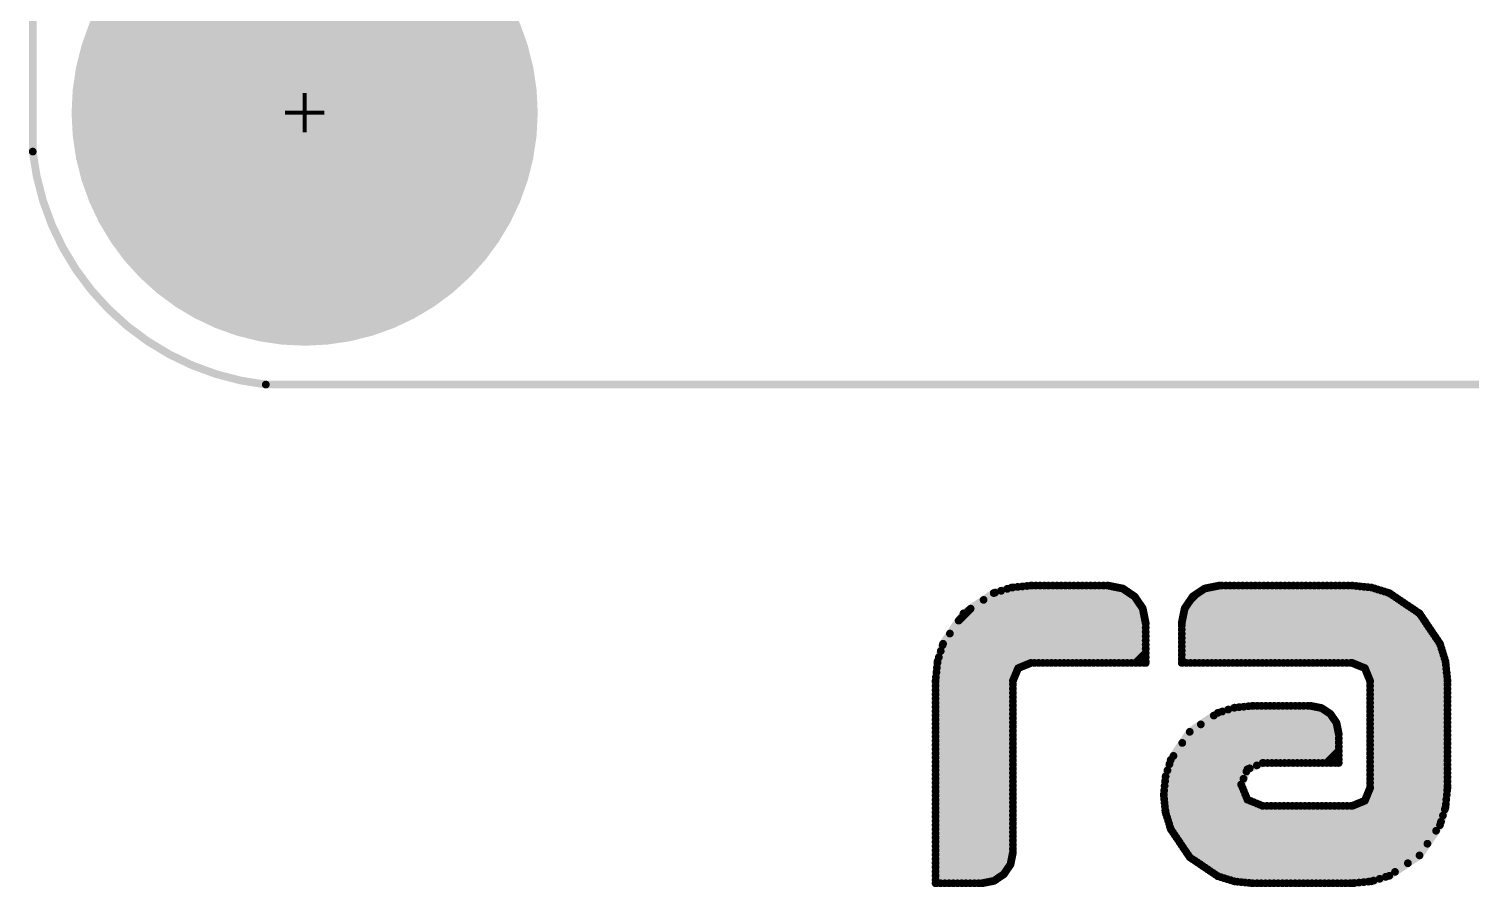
# Model space of a CAD drawing. Extents: x -4 to 157, y -7 to 87.
# Drawn here: x 76.39 to 94.95, y 25.05 to 36.11 of the extents above; entities that cross this region are included whole.
import ezdxf

# ---------------------------------------------------------------- set-up
doc = ezdxf.new("R2010")
doc.units = 0
for name, color, linetype in [('2D_LINE_126', 255, 'CONTINUOUS'), ('DRIL_PLTE_THRU_01', 3, 'CONTINUOUS'), ('DRIL_PLTE_THRU_02', 171, 'CONTINUOUS'), ('DRIL_PLTE_THRU_03', 222, 'CONTINUOUS'), ('DRIL_PLTE_THRU_04', 2, 'CONTINUOUS'), ('DRIL_SYMBOL', 254, 'CONTINUOUS'), ('PADS_BOT', 56, 'CONTINUOUS'), ('PADS_INNER', 96, 'CONTINUOUS'), ('PADS_TOP', 96, 'CONTINUOUS'), ('PART_TOP_2DLINE_126', 255, 'CONTINUOUS')]:
    doc.layers.add(name, color=color, linetype=linetype)

# ---------------------------------------------------------------- blocks, each defined once
blk = doc.blocks.new('SMOOTH_0$1')
at = {"const_width": 0.05}
blk.add_lwpolyline([(-0.025, 0, 1), (0.025, 0, 1)], format="xyb", close=True, dxfattribs=at)
blk = doc.blocks.new('DRAWING_13')
at = {"layer": '2D_LINE_126', "const_width": 0.1}
for points in [[(-0.597, 2.596), (0.64, 3.833)], [(-0.597, 2.542), (0.694, 3.833)], [(-0.597, 2.487), (0.748, 3.833)], [(-0.597, 2.433), (0.803, 3.833)], [(-0.597, 2.379), (0.857, 3.833)], [(-0.597, 2.325), (0.911, 3.833)], [(-0.597, 2.27), (0.966, 3.833)], [(-0.597, 2.216), (1.02, 3.833)], [(-0.597, 2.162), (1.074, 3.833)], [(-0.597, 2.107), (1.128, 3.833)], [(-0.597, 2.053), (1.183, 3.833)], [(-0.597, 1.999), (1.237, 3.833)], [(-0.597, 1.944), (1.291, 3.833)], [(-0.597, 1.89), (1.346, 3.833)], [(-0.597, 1.836), (1.4, 3.833)], [(-0.597, 1.781), (1.454, 3.833)], [(-0.597, 1.727), (1.509, 3.833)], [(-0.593, 2.655), (0.58, 3.828)], [(-0.586, 2.716), (0.52, 3.822)], [(-0.58, 2.776), (0.46, 3.816)], [(-0.574, 2.836), (0.399, 3.81)], [(-0.555, 2.91), (0.326, 3.791)], [(-0.531, 2.989), (0.247, 3.766)], [(-0.506, 3.067), (0.168, 3.742)], [(-0.238, 3.474), (0.151, 3.737)], [(0.151, 3.737), (0.382, 3.808)], [(0.382, 3.808), (0.629, 3.833)], [(0.523, 2.794), (1.563, 3.833)], [(0.616, 2.832), (1.617, 3.833)], [(0.629, 3.833), (1.624, 3.833)], [(0.676, 2.837), (1.664, 3.825)], [(0.73, 2.837), (1.709, 3.816)], [(0.784, 2.837), (1.754, 3.807)], [(0.839, 2.837), (1.799, 3.798)], [(0.893, 2.837), (1.835, 3.78)], [(0.947, 2.837), (1.868, 3.758)], [(1.001, 2.837), (1.9, 3.736)], [(1.056, 2.837), (1.933, 3.714)], [(1.11, 2.837), (1.965, 3.692)], [(1.624, 3.833), (1.812, 3.795)], [(1.812, 3.795), (1.965, 3.692)], [(1.965, 3.692), (2.069, 3.539)], [(2.571, 3.321), (3.084, 3.833)], [(2.571, 3.267), (3.138, 3.833)], [(2.571, 3.213), (3.192, 3.833)], [(2.571, 3.158), (3.246, 3.833)], [(2.571, 3.104), (3.301, 3.833)], [(2.571, 3.05), (3.355, 3.833)], [(2.571, 2.995), (3.409, 3.833)], [(2.571, 2.941), (3.464, 3.833)], [(2.571, 2.887), (3.518, 3.833)], [(2.576, 2.837), (3.572, 3.833)], [(2.578, 3.382), (3.023, 3.827)], [(2.591, 3.45), (2.955, 3.813)], [(2.605, 3.518), (2.887, 3.8)], [(2.713, 3.692), (2.609, 3.539)], [(2.631, 2.837), (3.627, 3.833)], [(2.685, 2.837), (3.681, 3.833)], [(2.687, 3.654), (2.751, 3.718)], [(2.866, 3.795), (2.713, 3.692)], [(2.739, 2.837), (3.735, 3.833)], [(2.794, 2.837), (3.79, 3.833)], [(2.848, 2.837), (3.844, 3.833)], [(3.054, 3.833), (2.866, 3.795)], [(2.902, 2.837), (3.898, 3.833)], [(2.957, 2.837), (3.952, 3.833)], [(3.011, 2.837), (4.007, 3.833)], [(4.765, 3.833), (3.054, 3.833)], [(3.065, 2.837), (4.061, 3.833)], [(3.119, 2.837), (4.115, 3.833)], [(3.174, 2.837), (4.17, 3.833)], [(3.228, 2.837), (4.224, 3.833)], [(3.282, 2.837), (4.278, 3.833)], [(3.337, 2.837), (4.333, 3.833)], [(3.391, 2.837), (4.387, 3.833)], [(3.445, 2.837), (4.441, 3.833)], [(3.5, 2.837), (4.495, 3.833)], [(3.554, 2.837), (4.55, 3.833)], [(3.608, 2.837), (4.604, 3.833)], [(3.663, 2.837), (4.658, 3.833)], [(3.717, 2.837), (4.713, 3.833)], [(3.771, 2.837), (4.767, 3.833)], [(3.825, 2.837), (4.816, 3.828)], [(3.88, 2.837), (4.865, 3.823)], [(3.934, 2.837), (4.915, 3.818)], [(3.988, 2.837), (4.964, 3.813)], [(4.043, 2.837), (5.013, 3.808)], [(4.097, 2.837), (5.055, 3.795)], [(4.151, 2.837), (5.096, 3.782)], [(4.206, 2.837), (5.138, 3.769)], [(4.26, 2.837), (5.179, 3.757)], [(4.314, 2.837), (5.22, 3.744)], [(4.369, 2.837), (5.258, 3.726)], [(4.423, 2.837), (5.29, 3.705)], [(4.477, 2.837), (5.322, 3.683)], [(5.012, 3.808), (4.765, 3.833)], [(5.242, 3.737), (5.012, 3.808)], [(5.632, 3.474), (5.242, 3.737)], [(-0.413, 3.215), (0.021, 3.649)], [(-0.3, 3.382), (-0.146, 3.536)], [(1.164, 2.837), (1.987, 3.66)], [(1.219, 2.837), (2.009, 3.627)], [(1.273, 2.837), (2.031, 3.595)], [(1.327, 2.837), (2.053, 3.563)], [(1.382, 2.837), (2.071, 3.527)], [(1.436, 2.837), (2.08, 3.482)], [(2.069, 3.539), (2.107, 3.351)], [(2.609, 3.539), (2.571, 3.351)], [(4.531, 2.837), (5.355, 3.661)], [(4.586, 2.837), (5.387, 3.639)], [(4.64, 2.837), (5.42, 3.617)], [(4.694, 2.837), (5.452, 3.595)], [(4.749, 2.837), (5.485, 3.573)], [(4.792, 2.826), (5.517, 3.552)], [(4.83, 2.81), (5.55, 3.53)], [(4.869, 2.794), (5.582, 3.508)], [(4.907, 2.779), (5.614, 3.486)], [(-0.501, 3.084), (-0.238, 3.474)], [(1.49, 2.837), (2.089, 3.436)], [(1.545, 2.837), (2.098, 3.391)], [(1.599, 2.837), (2.107, 3.345)], [(2.107, 3.351), (2.107, 2.837)], [(2.571, 3.351), (2.571, 2.837)], [(4.935, 2.752), (5.642, 3.459)], [(4.951, 2.714), (5.664, 3.427)], [(4.967, 2.675), (5.686, 3.394)], [(4.983, 2.637), (5.708, 3.362)], [(4.995, 2.595), (5.729, 3.329)], [(4.995, 2.541), (5.751, 3.297)], [(5.895, 3.084), (5.632, 3.474)], [(1.653, 2.837), (2.107, 3.291)], [(1.707, 2.837), (2.107, 3.236)], [(1.762, 2.837), (2.107, 3.182)], [(1.816, 2.837), (2.107, 3.128)], [(4.995, 2.487), (5.773, 3.265)], [(4.995, 2.432), (5.795, 3.232)], [(4.995, 2.378), (5.817, 3.2)], [(4.995, 2.324), (5.839, 3.167)], [(4.995, 2.269), (5.861, 3.135)], [(-0.573, 2.854), (-0.501, 3.084)], [(1.87, 2.837), (2.107, 3.074)], [(1.925, 2.837), (2.107, 3.019)], [(1.979, 2.837), (2.107, 2.965)], [(4.995, 2.215), (5.883, 3.102)], [(4.995, 2.161), (5.9, 3.066)], [(4.995, 2.107), (5.913, 3.025)], [(4.995, 2.052), (5.926, 2.983)], [(4.995, 1.998), (5.939, 2.942)], [(5.966, 2.854), (5.895, 3.084)], [(-0.597, 2.607), (-0.573, 2.854)], [(0.466, 2.77), (0.398, 2.607)], [(0.629, 2.837), (0.466, 2.77)], [(2.107, 2.837), (0.629, 2.837)], [(2.033, 2.837), (2.107, 2.911)], [(2.088, 2.837), (2.107, 2.856)], [(2.571, 2.837), (4.765, 2.837)], [(4.765, 2.837), (4.928, 2.77)], [(4.928, 2.77), (4.995, 2.607)], [(4.995, 1.944), (5.952, 2.9)], [(4.995, 1.889), (5.965, 2.859)], [(4.995, 1.835), (5.971, 2.81)], [(4.995, 1.781), (5.976, 2.761)], [(5.991, 2.607), (5.966, 2.854)], [(-0.597, 1.673), (0.442, 2.712)], [(-0.597, 1.619), (0.404, 2.62)], [(-0.597, 0), (-0.597, 2.607)], [(-0.597, 1.564), (0.398, 2.56)], [(0.398, 2.607), (0.398, 0.398)], [(4.995, 1.726), (5.981, 2.712)], [(4.995, 1.672), (5.986, 2.662)], [(4.995, 1.618), (5.991, 2.613)], [(4.995, 2.607), (4.995, 1.226)], [(4.995, 1.563), (5.991, 2.559)], [(5.991, 1.226), (5.991, 2.607)], [(-0.597, 1.51), (0.398, 2.506)], [(-0.597, 1.456), (0.398, 2.451)], [(-0.597, 1.401), (0.398, 2.397)], [(4.995, 1.509), (5.991, 2.505)], [(4.995, 1.455), (5.991, 2.451)], [(4.995, 1.401), (5.991, 2.396)], [(-0.597, 1.347), (0.398, 2.343)], [(-0.597, 1.293), (0.398, 2.289)], [(-0.597, 1.238), (0.398, 2.234)], [(-0.597, 1.184), (0.398, 2.18)], [(2.34, 1.135), (3.49, 2.284)], [(2.345, 1.086), (3.544, 2.284)], [(2.345, 1.194), (3.43, 2.279)], [(2.35, 1.036), (3.598, 2.284)], [(2.351, 1.254), (3.37, 2.273)], [(2.355, 0.987), (3.653, 2.284)], [(2.357, 1.315), (3.309, 2.267)], [(2.36, 0.938), (3.707, 2.284)], [(2.364, 1.376), (3.248, 2.26)], [(2.369, 0.892), (3.761, 2.284)], [(2.382, 0.851), (3.816, 2.284)], [(2.388, 1.454), (3.169, 2.236)], [(2.395, 0.809), (3.87, 2.284)], [(2.408, 0.768), (3.924, 2.284)], [(2.413, 1.533), (3.091, 2.211)], [(2.42, 0.726), (3.978, 2.284)], [(2.436, 0.688), (4.033, 2.284)], [(2.458, 0.655), (4.087, 2.284)], [(2.48, 0.623), (4.141, 2.284)], [(2.502, 0.59), (4.196, 2.284)], [(3.037, 2.195), (2.674, 1.95)], [(3.251, 2.261), (3.037, 2.195)], [(3.482, 2.284), (3.251, 2.261)], [(3.446, 1.48), (4.247, 2.281)], [(4.231, 2.284), (3.482, 2.284)], [(3.538, 1.518), (4.292, 2.272)], [(3.623, 1.549), (4.337, 2.263)], [(3.677, 1.549), (4.379, 2.251)], [(3.732, 1.549), (4.412, 2.229)], [(3.786, 1.549), (4.444, 2.207)], [(3.84, 1.549), (4.476, 2.185)], [(4.371, 2.256), (4.231, 2.284)], [(4.486, 2.179), (4.371, 2.256)], [(4.563, 2.064), (4.486, 2.179)], [(4.965, 1.153), (5.991, 2.179)], [(4.995, 1.346), (5.991, 2.342)], [(4.995, 1.292), (5.991, 2.288)], [(4.995, 1.238), (5.991, 2.233)], [(-0.597, 1.13), (0.398, 2.126)], [(-0.597, 1.075), (0.398, 2.071)], [(-0.597, 1.021), (0.398, 2.017)], [(2.465, 1.64), (2.984, 2.159)], [(2.578, 1.807), (2.817, 2.046)], [(3.867, 0), (5.991, 2.125)], [(3.895, 1.549), (4.501, 2.156)], [(3.921, 0), (5.991, 2.071)], [(3.949, 1.549), (4.523, 2.123)], [(3.975, 0), (5.991, 2.016)], [(4.003, 1.549), (4.545, 2.091)], [(4.058, 1.549), (4.565, 2.056)], [(4.112, 1.549), (4.574, 2.011)], [(4.592, 1.923), (4.563, 2.064)], [(-0.597, 0.967), (0.398, 1.963)], [(-0.597, 0.913), (0.398, 1.908)], [(-0.597, 0.858), (0.398, 1.854)], [(2.674, 1.95), (2.429, 1.587)], [(4.029, 0), (5.991, 1.962)], [(4.084, 0), (5.991, 1.908)], [(4.138, 0), (5.991, 1.853)], [(4.166, 1.549), (4.583, 1.966)], [(4.221, 1.549), (4.592, 1.92)], [(4.275, 1.549), (4.592, 1.866)], [(4.329, 1.549), (4.592, 1.812)], [(4.592, 1.549), (4.592, 1.923)], [(-0.597, 0.804), (0.398, 1.8)], [(-0.597, 0.75), (0.398, 1.745)], [(-0.597, 0.695), (0.398, 1.691)], [(-0.597, 0.641), (0.398, 1.637)], [(4.192, 0), (5.991, 1.799)], [(4.247, 0), (5.991, 1.745)], [(4.301, 0), (5.991, 1.69)], [(4.355, 0), (5.991, 1.636)], [(4.383, 1.549), (4.592, 1.757)], [(4.438, 1.549), (4.592, 1.703)], [(4.492, 1.549), (4.592, 1.649)], [(-0.597, 0.587), (0.398, 1.583)], [(-0.597, 0.532), (0.398, 1.528)], [(-0.597, 0.478), (0.398, 1.474)], [(2.429, 1.587), (2.363, 1.373)], [(2.524, 0.558), (3.404, 1.439)], [(3.335, 1.273), (3.416, 1.468)], [(3.416, 1.468), (3.612, 1.549)], [(3.612, 1.549), (4.592, 1.549)], [(4.409, 0), (5.991, 1.582)], [(4.464, 0), (5.991, 1.528)], [(4.518, 0), (5.991, 1.473)], [(4.546, 1.549), (4.592, 1.594)], [(-0.597, 0.424), (0.398, 1.42)], [(-0.597, 0.369), (0.398, 1.365)], [(-0.597, 0.315), (0.398, 1.311)], [(-0.597, 0.261), (0.398, 1.257)], [(2.363, 1.373), (2.34, 1.142)], [(2.545, 0.526), (3.366, 1.346)], [(2.567, 0.493), (3.339, 1.265)], [(3.416, 1.077), (3.335, 1.273)], [(4.572, 0), (5.991, 1.419)], [(4.627, 0), (5.991, 1.365)], [(4.681, 0), (5.991, 1.31)], [(4.735, 0), (5.991, 1.256)], [(-0.597, 0.207), (0.398, 1.202)], [(-0.597, 0.152), (0.398, 1.148)], [(-0.597, 0.098), (0.398, 1.094)], [(2.34, 1.142), (2.363, 0.912)], [(2.589, 0.461), (3.355, 1.226)], [(2.611, 0.428), (3.371, 1.188)], [(2.633, 0.396), (3.386, 1.149)], [(2.655, 0.363), (3.402, 1.111)], [(2.678, 0.332), (3.421, 1.075)], [(3.612, 0.996), (3.416, 1.077)], [(4.792, 0.003), (5.988, 1.199)], [(4.853, 0.009), (5.982, 1.139)], [(4.913, 0.015), (5.976, 1.078)], [(4.995, 1.226), (4.928, 1.063)], [(5.966, 0.979), (5.991, 1.226)], [(-0.597, 0.044), (0.398, 1.04)], [(-0.587, 0), (0.398, 0.985)], [(-0.533, 0), (0.398, 0.931)], [(2.363, 0.912), (2.429, 0.698)], [(2.71, 0.31), (3.459, 1.059)], [(2.743, 0.289), (3.498, 1.043)], [(2.775, 0.267), (3.536, 1.027)], [(2.808, 0.245), (3.574, 1.012)], [(2.84, 0.223), (3.613, 0.996)], [(2.873, 0.201), (3.667, 0.996)], [(2.905, 0.179), (3.722, 0.996)], [(2.937, 0.157), (3.776, 0.996)], [(2.97, 0.135), (3.83, 0.996)], [(3.002, 0.114), (3.885, 0.996)], [(3.035, 0.092), (3.939, 0.996)], [(3.076, 0.078), (3.993, 0.996)], [(3.117, 0.065), (4.048, 0.996)], [(3.158, 0.052), (4.102, 0.996)], [(3.2, 0.04), (4.156, 0.996)], [(3.241, 0.027), (4.211, 0.996)], [(3.289, 0.02), (4.265, 0.996)], [(3.338, 0.015), (4.319, 0.996)], [(3.387, 0.01), (4.373, 0.996)], [(3.437, 0.005), (4.428, 0.996)], [(3.486, 0), (4.482, 0.996)], [(3.541, 0), (4.536, 0.996)], [(3.595, 0), (4.591, 0.996)], [(4.765, 0.996), (3.612, 0.996)], [(3.649, 0), (4.645, 0.996)], [(3.704, 0), (4.699, 0.996)], [(3.758, 0), (4.754, 0.996)], [(3.812, 0), (4.838, 1.026)], [(4.928, 1.063), (4.765, 0.996)], [(4.974, 0.021), (5.97, 1.018)], [(5.041, 0.034), (5.957, 0.951)], [(5.895, 0.749), (5.966, 0.979)], [(-0.478, 0), (0.398, 0.877)], [(-0.424, 0), (0.398, 0.822)], [(-0.37, 0), (0.398, 0.768)], [(-0.315, 0), (0.398, 0.714)], [(2.429, 0.698), (2.674, 0.335)], [(5.119, 0.058), (5.933, 0.872)], [(5.198, 0.083), (5.908, 0.793)], [(5.632, 0.359), (5.895, 0.749)], [(-0.261, 0), (0.398, 0.659)], [(-0.207, 0), (0.398, 0.605)], [(-0.152, 0), (0.398, 0.551)], [(5.316, 0.146), (5.845, 0.676)], [(5.482, 0.258), (5.733, 0.509)], [(-0.098, 0), (0.398, 0.496)], [(-0.044, 0), (0.398, 0.442)], [(0.013, 0.003), (0.396, 0.385)], [(0.398, 0.398), (0.367, 0.243)], [(2.674, 0.335), (3.037, 0.09)], [(5.242, 0.096), (5.632, 0.359)], [(0.081, 0.016), (0.382, 0.317)], [(0.149, 0.03), (0.368, 0.249)], [(0.367, 0.243), (0.282, 0.117)], [(0, 0), (-0.597, 0)], [(0.155, 0.031), (0, 0)], [(0.282, 0.117), (0.155, 0.031)], [(3.037, 0.09), (3.251, 0.024)], [(3.251, 0.024), (3.481, 0)], [(3.481, 0), (4.765, 0)], [(4.765, 0), (5.012, 0.025)], [(5.012, 0.025), (5.242, 0.096)]]:
    blk.add_lwpolyline(points, dxfattribs=at)
at = {"layer": '2D_LINE_126'}
for p in [(0.151, 3.737), (0.151, 3.737), (0.168, 3.742), (0.247, 3.766), (0.326, 3.791), (0.382, 3.808), (0.382, 3.808), (0.399, 3.81), (0.46, 3.816), (0.52, 3.822), (0.58, 3.828), (0.629, 3.833), (0.629, 3.833), (0.64, 3.833), (0.694, 3.833), (0.748, 3.833), (0.803, 3.833), (0.857, 3.833), (0.911, 3.833), (0.966, 3.833), (1.02, 3.833), (1.074, 3.833), (1.128, 3.833), (1.183, 3.833), (1.237, 3.833), (1.291, 3.833), (1.346, 3.833), (1.4, 3.833), (1.454, 3.833), (1.509, 3.833), (1.563, 3.833), (1.617, 3.833), (1.624, 3.833), (1.624, 3.833), (1.664, 3.825), (1.709, 3.816), (1.754, 3.807), (1.799, 3.798), (1.812, 3.795), (1.812, 3.795), (1.835, 3.78), (1.868, 3.758), (1.9, 3.736), (1.933, 3.714), (1.965, 3.692), (1.965, 3.692), (1.965, 3.692), (2.713, 3.692), (2.713, 3.692), (2.751, 3.718), (2.866, 3.795), (2.866, 3.795), (2.887, 3.8), (2.955, 3.813), (3.023, 3.827), (3.054, 3.833), (3.054, 3.833), (3.084, 3.833), (3.138, 3.833), (3.192, 3.833), (3.246, 3.833), (3.301, 3.833), (3.355, 3.833), (3.409, 3.833), (3.464, 3.833), (3.518, 3.833), (3.572, 3.833), (3.627, 3.833), (3.681, 3.833), (3.735, 3.833), (3.79, 3.833), (3.844, 3.833), (3.898, 3.833), (3.952, 3.833), (4.007, 3.833), (4.061, 3.833), (4.115, 3.833), (4.17, 3.833), (4.224, 3.833), (4.278, 3.833), (4.333, 3.833), (4.387, 3.833), (4.441, 3.833), (4.495, 3.833), (4.55, 3.833), (4.604, 3.833), (4.658, 3.833), (4.713, 3.833), (4.765, 3.833), (4.765, 3.833), (4.767, 3.833), (4.816, 3.828), (4.865, 3.823), (4.915, 3.818), (4.964, 3.813), (5.012, 3.808), (5.012, 3.808), (5.013, 3.808), (5.055, 3.795), (5.096, 3.782), (5.138, 3.769), (5.179, 3.757), (5.22, 3.744), (5.242, 3.737), (5.242, 3.737), (5.258, 3.726), (5.29, 3.705), (5.322, 3.683), (-0.146, 3.536), (0.021, 3.649), (1.987, 3.66), (2.009, 3.627), (2.031, 3.595), (2.053, 3.563), (2.069, 3.539), (2.069, 3.539), (2.071, 3.527), (2.08, 3.482), (2.605, 3.518), (2.609, 3.539), (2.609, 3.539), (2.687, 3.654), (5.355, 3.661), (5.387, 3.639), (5.42, 3.617), (5.452, 3.595), (5.485, 3.573), (5.517, 3.552), (5.55, 3.53), (5.582, 3.508), (5.614, 3.486), (-0.3, 3.382), (-0.238, 3.474), (-0.238, 3.474), (2.089, 3.436), (2.098, 3.391), (2.107, 3.351), (2.107, 3.351), (2.107, 3.345), (2.571, 3.351), (2.571, 3.351), (2.571, 3.321), (2.578, 3.382), (2.591, 3.45), (5.632, 3.474), (5.632, 3.474), (5.642, 3.459), (5.664, 3.427), (5.686, 3.394), (5.708, 3.362), (5.729, 3.329), (5.751, 3.297), (-0.413, 3.215), (2.107, 3.291), (2.107, 3.236), (2.107, 3.182), (2.107, 3.128), (2.571, 3.267), (2.571, 3.213), (2.571, 3.158), (5.773, 3.265), (5.795, 3.232), (5.817, 3.2), (5.839, 3.167), (5.861, 3.135), (-0.531, 2.989), (-0.506, 3.067), (-0.501, 3.084), (-0.501, 3.084), (2.107, 3.074), (2.107, 3.019), (2.107, 2.965), (2.571, 3.104), (2.571, 3.05), (2.571, 2.995), (2.571, 2.941), (5.883, 3.102), (5.895, 3.084), (5.895, 3.084), (5.9, 3.066), (5.913, 3.025), (5.926, 2.983), (5.939, 2.942), (-0.58, 2.776), (-0.574, 2.836), (-0.573, 2.854), (-0.573, 2.854), (-0.555, 2.91), (0.466, 2.77), (0.466, 2.77), (0.523, 2.794), (0.616, 2.832), (0.629, 2.837), (0.629, 2.837), (0.676, 2.837), (0.73, 2.837), (0.784, 2.837), (0.839, 2.837), (0.893, 2.837), (0.947, 2.837), (1.001, 2.837), (1.056, 2.837), (1.11, 2.837), (1.164, 2.837), (1.219, 2.837), (1.273, 2.837), (1.327, 2.837), (1.382, 2.837), (1.436, 2.837), (1.49, 2.837), (1.545, 2.837), (1.599, 2.837), (1.653, 2.837), (1.707, 2.837), (1.762, 2.837), (1.816, 2.837), (1.87, 2.837), (1.925, 2.837), (1.979, 2.837), (2.033, 2.837), (2.088, 2.837), (2.107, 2.911), (2.107, 2.856), (2.107, 2.837), (2.107, 2.837), (2.571, 2.887), (2.571, 2.837), (2.571, 2.837), (2.576, 2.837), (2.631, 2.837), (2.685, 2.837), (2.739, 2.837), (2.794, 2.837), (2.848, 2.837), (2.902, 2.837), (2.957, 2.837), (3.011, 2.837), (3.065, 2.837), (3.119, 2.837), (3.174, 2.837), (3.228, 2.837), (3.282, 2.837), (3.337, 2.837), (3.391, 2.837), (3.445, 2.837), (3.5, 2.837), (3.554, 2.837), (3.608, 2.837), (3.663, 2.837), (3.717, 2.837), (3.771, 2.837), (3.825, 2.837), (3.88, 2.837), (3.934, 2.837), (3.988, 2.837), (4.043, 2.837), (4.097, 2.837), (4.151, 2.837), (4.206, 2.837), (4.26, 2.837), (4.314, 2.837), (4.369, 2.837), (4.423, 2.837), (4.477, 2.837), (4.531, 2.837), (4.586, 2.837), (4.64, 2.837), (4.694, 2.837), (4.749, 2.837), (4.765, 2.837), (4.765, 2.837), (4.792, 2.826), (4.83, 2.81), (4.869, 2.794), (4.907, 2.779), (4.928, 2.77), (4.928, 2.77), (4.935, 2.752), (5.952, 2.9), (5.965, 2.859), (5.966, 2.854), (5.966, 2.854), (5.971, 2.81), (5.976, 2.761), (-0.597, 2.607), (-0.597, 2.607), (-0.597, 2.596), (-0.593, 2.655), (-0.586, 2.716), (0.398, 2.607), (0.398, 2.607), (0.398, 2.56), (0.404, 2.62), (0.442, 2.712), (4.951, 2.714), (4.967, 2.675), (4.983, 2.637), (4.995, 2.607), (4.995, 2.607), (4.995, 2.595), (5.981, 2.712), (5.986, 2.662), (5.991, 2.613), (5.991, 2.607), (5.991, 2.607), (5.991, 2.559), (-0.597, 2.542), (-0.597, 2.487), (-0.597, 2.433), (-0.597, 2.379), (0.398, 2.506), (0.398, 2.451), (0.398, 2.397), (4.995, 2.541), (4.995, 2.487), (4.995, 2.432), (4.995, 2.378), (5.991, 2.505), (5.991, 2.451), (5.991, 2.396), (-0.597, 2.325), (-0.597, 2.27), (-0.597, 2.216), (0.398, 2.343), (0.398, 2.289), (0.398, 2.234), (0.398, 2.18), (3.037, 2.195), (3.037, 2.195), (3.091, 2.211), (3.169, 2.236), (3.248, 2.26), (3.251, 2.261), (3.251, 2.261), (3.309, 2.267), (3.37, 2.273), (3.43, 2.279), (3.482, 2.284), (3.482, 2.284), (3.49, 2.284), (3.544, 2.284), (3.598, 2.284), (3.653, 2.284), (3.707, 2.284), (3.761, 2.284), (3.816, 2.284), (3.87, 2.284), (3.924, 2.284), (3.978, 2.284), (4.033, 2.284), (4.087, 2.284), (4.141, 2.284), (4.196, 2.284), (4.231, 2.284), (4.231, 2.284), (4.247, 2.281), (4.292, 2.272), (4.337, 2.263), (4.371, 2.256), (4.371, 2.256), (4.379, 2.251), (4.412, 2.229), (4.444, 2.207), (4.476, 2.185), (4.486, 2.179), (4.486, 2.179), (4.995, 2.324), (4.995, 2.269), (4.995, 2.215), (5.991, 2.342), (5.991, 2.288), (5.991, 2.233), (5.991, 2.179), (-0.597, 2.162), (-0.597, 2.107), (-0.597, 2.053), (-0.597, 1.999), (0.398, 2.126), (0.398, 2.071), (0.398, 2.017), (2.817, 2.046), (2.984, 2.159), (4.501, 2.156), (4.523, 2.123), (4.545, 2.091), (4.563, 2.064), (4.563, 2.064), (4.565, 2.056), (4.574, 2.011), (4.995, 2.161), (4.995, 2.107), (4.995, 2.052), (4.995, 1.998), (5.991, 2.125), (5.991, 2.071), (5.991, 2.016), (-0.597, 1.944), (-0.597, 1.89), (-0.597, 1.836), (0.398, 1.963), (0.398, 1.908), (0.398, 1.854), (2.578, 1.807), (2.674, 1.95), (2.674, 1.95), (4.583, 1.966), (4.592, 1.923), (4.592, 1.923), (4.592, 1.92), (4.592, 1.866), (4.592, 1.812), (4.995, 1.944), (4.995, 1.889), (4.995, 1.835), (5.991, 1.962), (5.991, 1.908), (5.991, 1.853), (-0.597, 1.781), (-0.597, 1.727), (-0.597, 1.673), (0.398, 1.8), (0.398, 1.745), (0.398, 1.691), (0.398, 1.637), (2.465, 1.64), (4.592, 1.757), (4.592, 1.703), (4.592, 1.649), (4.995, 1.781), (4.995, 1.726), (4.995, 1.672), (5.991, 1.799), (5.991, 1.745), (5.991, 1.69), (5.991, 1.636), (-0.597, 1.619), (-0.597, 1.564), (-0.597, 1.51), (-0.597, 1.456), (0.398, 1.583), (0.398, 1.528), (0.398, 1.474), (2.388, 1.454), (2.413, 1.533), (2.429, 1.587), (2.429, 1.587), (3.404, 1.439), (3.416, 1.468), (3.416, 1.468), (3.446, 1.48), (3.538, 1.518), (3.612, 1.549), (3.612, 1.549), (3.623, 1.549), (3.677, 1.549), (3.732, 1.549), (3.786, 1.549), (3.84, 1.549), (3.895, 1.549), (3.949, 1.549), (4.003, 1.549), (4.058, 1.549), (4.112, 1.549), (4.166, 1.549), (4.221, 1.549), (4.275, 1.549), (4.329, 1.549), (4.383, 1.549), (4.438, 1.549), (4.492, 1.549), (4.546, 1.549), (4.592, 1.594), (4.592, 1.549), (4.592, 1.549), (4.995, 1.618), (4.995, 1.563), (4.995, 1.509), (4.995, 1.455), (5.991, 1.582), (5.991, 1.528), (5.991, 1.473), (-0.597, 1.401), (-0.597, 1.347), (-0.597, 1.293), (0.398, 1.42), (0.398, 1.365), (0.398, 1.311), (0.398, 1.257), (2.351, 1.254), (2.357, 1.315), (2.363, 1.373), (2.363, 1.373), (2.364, 1.376), (3.335, 1.273), (3.335, 1.273), (3.339, 1.265), (3.366, 1.346), (4.995, 1.401), (4.995, 1.346), (4.995, 1.292), (5.991, 1.419), (5.991, 1.365), (5.991, 1.31), (5.991, 1.256), (-0.597, 1.238), (-0.597, 1.184), (-0.597, 1.13), (-0.597, 1.075), (0.398, 1.202), (0.398, 1.148), (0.398, 1.094), (2.34, 1.142), (2.34, 1.142), (2.34, 1.135), (2.345, 1.194), (2.345, 1.086), (3.355, 1.226), (3.371, 1.188), (3.386, 1.149), (3.402, 1.111), (3.416, 1.077), (3.416, 1.077), (3.421, 1.075), (4.965, 1.153), (4.995, 1.238), (4.995, 1.226), (4.995, 1.226), (5.976, 1.078), (5.982, 1.139), (5.988, 1.199), (5.991, 1.226), (5.991, 1.226), (-0.597, 1.021), (-0.597, 0.967), (-0.597, 0.913), (0.398, 1.04), (0.398, 0.985), (0.398, 0.931), (2.35, 1.036), (2.355, 0.987), (2.36, 0.938), (2.363, 0.912), (2.363, 0.912), (2.369, 0.892), (3.459, 1.059), (3.498, 1.043), (3.536, 1.027), (3.574, 1.012), (3.612, 0.996), (3.612, 0.996), (3.613, 0.996), (3.667, 0.996), (3.722, 0.996), (3.776, 0.996), (3.83, 0.996), (3.885, 0.996), (3.939, 0.996), (3.993, 0.996), (4.048, 0.996), (4.102, 0.996), (4.156, 0.996), (4.211, 0.996), (4.265, 0.996), (4.319, 0.996), (4.373, 0.996), (4.428, 0.996), (4.482, 0.996), (4.536, 0.996), (4.591, 0.996), (4.645, 0.996), (4.699, 0.996), (4.754, 0.996), (4.765, 0.996), (4.765, 0.996), (4.838, 1.026), (4.928, 1.063), (4.928, 1.063), (5.957, 0.951), (5.966, 0.979), (5.966, 0.979), (5.97, 1.018), (-0.597, 0.858), (-0.597, 0.804), (-0.597, 0.75), (-0.597, 0.695), (0.398, 0.877), (0.398, 0.822), (0.398, 0.768), (0.398, 0.714), (2.382, 0.851), (2.395, 0.809), (2.408, 0.768), (2.42, 0.726), (2.429, 0.698), (2.429, 0.698), (5.895, 0.749), (5.895, 0.749), (5.908, 0.793), (5.933, 0.872), (-0.597, 0.641), (-0.597, 0.587), (-0.597, 0.532), (0.398, 0.659), (0.398, 0.605), (0.398, 0.551), (2.436, 0.688), (2.458, 0.655), (2.48, 0.623), (2.502, 0.59), (2.524, 0.558), (2.545, 0.526), (5.733, 0.509), (5.845, 0.676), (-0.597, 0.478), (-0.597, 0.424), (-0.597, 0.369), (0.396, 0.385), (0.398, 0.496), (0.398, 0.442), (0.398, 0.398), (0.398, 0.398), (2.567, 0.493), (2.589, 0.461), (2.611, 0.428), (2.633, 0.396), (2.655, 0.363), (2.674, 0.335), (2.674, 0.335), (2.678, 0.332), (5.632, 0.359), (5.632, 0.359), (-0.597, 0.315), (-0.597, 0.261), (-0.597, 0.207), (-0.597, 0.152), (0.367, 0.243), (0.367, 0.243), (0.368, 0.249), (0.382, 0.317), (2.71, 0.31), (2.743, 0.289), (2.775, 0.267), (2.808, 0.245), (2.84, 0.223), (2.873, 0.201), (2.905, 0.179), (2.937, 0.157), (5.316, 0.146), (5.482, 0.258), (-0.597, 0.098), (-0.597, 0.044), (-0.597, 0), (-0.597, 0), (-0.587, 0), (-0.533, 0), (-0.478, 0), (-0.424, 0), (-0.37, 0), (-0.315, 0), (-0.261, 0), (-0.207, 0), (-0.152, 0), (-0.098, 0), (-0.044, 0), (0, 0), (0, 0), (0.013, 0.003), (0.081, 0.016), (0.149, 0.03), (0.155, 0.031), (0.155, 0.031), (0.282, 0.117), (0.282, 0.117), (2.97, 0.135), (3.002, 0.114), (3.035, 0.092), (3.037, 0.09), (3.037, 0.09), (3.076, 0.078), (3.117, 0.065), (3.158, 0.052), (3.2, 0.04), (3.241, 0.027), (3.251, 0.024), (3.251, 0.024), (3.289, 0.02), (3.338, 0.015), (3.387, 0.01), (3.437, 0.005), (3.481, 0), (3.481, 0), (3.486, 0), (3.541, 0), (3.595, 0), (3.649, 0), (3.704, 0), (3.758, 0), (3.812, 0), (3.867, 0), (3.921, 0), (3.975, 0), (4.029, 0), (4.084, 0), (4.138, 0), (4.192, 0), (4.247, 0), (4.301, 0), (4.355, 0), (4.409, 0), (4.464, 0), (4.518, 0), (4.572, 0), (4.627, 0), (4.681, 0), (4.735, 0), (4.765, 0), (4.765, 0), (4.792, 0.003), (4.853, 0.009), (4.913, 0.015), (4.974, 0.021), (5.012, 0.025), (5.012, 0.025), (5.041, 0.034), (5.119, 0.058), (5.198, 0.083), (5.242, 0.096), (5.242, 0.096)]:
    blk.add_blockref('SMOOTH_0$1', p, dxfattribs=at)
blk = doc.blocks.new('SMOOTH_0$10008')
at = {"const_width": 0.05004}
blk.add_lwpolyline([(-0.02502, 0, 1), (0.02502, 0, 1)], format="xyb", close=True, dxfattribs=at)
blk = doc.blocks.new('PART_BODY_TOP_252')
at = {"layer": 'PART_TOP_2DLINE_126', "const_width": 0.1}
blk.add_lwpolyline([(-19.99, 24.5, -0.35461), (-16.99, 27.5), (17.03, 27.5, -0.345792), (20.03, 24.5), (20.03, -24.48, -0.403519), (17.03, -27.48), (-16.99, -27.48, -0.350685), (-19.99, -24.48)], format="xyb", close=True, dxfattribs=at)
at = {"layer": 'PART_TOP_2DLINE_126'}
for p in [(-19.99, -24.48), (-16.99, -27.48)]:
    blk.add_blockref('SMOOTH_0$10008', p, dxfattribs=at)
blk = doc.blocks.new('DRIL_SYMBOL_2$6')
at = {"layer": 'DRIL_SYMBOL', "const_width": 0.0508}
for points in [[(0, -0.254), (0, 0.254)], [(-0.254, 0), (0.254, 0)]]:
    blk.add_lwpolyline(points, dxfattribs=at)
blk = doc.blocks.new('DRIL_HOLE_2$6')
at = {"const_width": 1.3}
blk.add_lwpolyline([(-0.65, 0, 1), (0.65, 0, 1)], format="xyb", close=True, dxfattribs=at)
blk.add_blockref('DRIL_SYMBOL_2$6', (0, 0))
blk = doc.blocks.new('PAD_2')
at = {"const_width": 3}
blk.add_lwpolyline([(0, -1.5, 1), (0, 1.5, 1)], format="xyb", close=True, dxfattribs=at)
blk = doc.blocks.new('STK_TOP_4')
at = {"layer": 'DRIL_PLTE_THRU_01'}
blk.add_blockref('DRIL_HOLE_2$6', (0, 0), dxfattribs=at)
at = {"layer": 'DRIL_PLTE_THRU_02'}
blk.add_blockref('DRIL_HOLE_2$6', (0, 0), dxfattribs=at)
at = {"layer": 'DRIL_PLTE_THRU_03'}
blk.add_blockref('DRIL_HOLE_2$6', (0, 0), dxfattribs=at)
at = {"layer": 'DRIL_PLTE_THRU_04'}
blk.add_blockref('DRIL_HOLE_2$6', (0, 0), dxfattribs=at)
at = {"layer": 'PADS_BOT'}
blk.add_blockref('PAD_2', (0, 0), dxfattribs=at)
at = {"layer": 'PADS_INNER'}
blk.add_blockref('PAD_2', (0, 0), dxfattribs=at)
at = {"layer": 'PADS_TOP'}
blk.add_blockref('PAD_2', (0, 0), dxfattribs=at)
blk = doc.blocks.new('SYM_TOP_3')
for name, p in [('PART_BODY_TOP_252', (0, 0)), ('STK_TOP_4', (-16.49, -23.98))]:
    blk.add_blockref(name, p)
blk = doc.blocks.new('PART_TOP_0')
blk.add_blockref('SYM_TOP_3', (0, 0))

msp = doc.modelspace()

# ---------------------------------------------------------------- block references
for name, p in [('PART_TOP_0', (96.43, 59.005)), ('DRAWING_13', (88.658, 25.103))]:
    msp.add_blockref(name, p)

doc.saveas('drawing.dxf')
